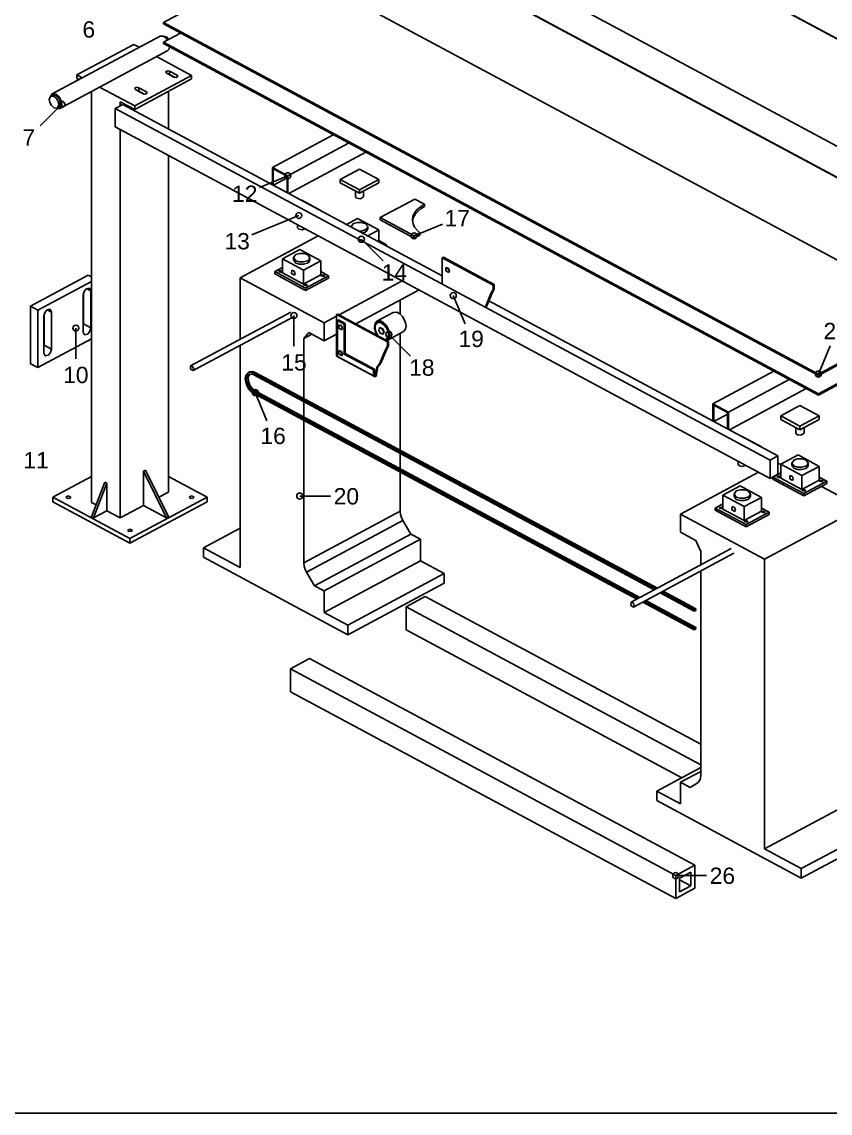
# Model space of a CAD drawing. Header units: millimetres. Extents: x 10 to 287, y 10 to 410.
# Drawn here: x 103 to 224.1, y 144 to 307.7 of the extents above; entities that cross this region are included whole.
import ezdxf
from ezdxf.enums import TextEntityAlignment as Align

# ---------------------------------------------------------------- set-up
doc = ezdxf.new("R2010")
doc.units = ezdxf.units.MM
doc.header["$MEASUREMENT"] = 0
doc.layers.add('DIBUJO', color=7, linetype='Continuous')
doc.layers.add('TEXTO', color=7, linetype='Continuous')
doc.styles.get("Standard").update_dxf_attribs({"font": 'arial.ttf'})

msp = doc.modelspace()

# ---------------------------------------------------------------- linework, layer by layer
at = {"layer": 'DIBUJO'}
for p, q in [((125.557, 358.667), (241.087, 296.638)), ((125.557, 358.614), (241.087, 296.589)), ((245.42, 278.167), (129.886, 340.196)), ((241.087, 275.843), (125.557, 337.872)), ((241.087, 275.79), (125.557, 337.819)), ((141.503, 316.897), (124.176, 307.593)), ((239.706, 264.173), (141.503, 316.897)), ((124.176, 307.384), (124.176, 307.593)), ((222.375, 254.868), (124.176, 307.593)), ((222.375, 254.664), (124.176, 307.384)), ((107.502, 296.866), (123.678, 305.55)), ((124.123, 305.563), (123.678, 305.55)), ((124.511, 305.322), (124.123, 305.563)), ((124.629, 305.436), (124.139, 305.554)), ((126.741, 306.008), (124.176, 304.631)), ((124.176, 304.631), (124.176, 304.423)), ((124.176, 304.631), (222.375, 251.907)), ((124.809, 304.97), (124.511, 305.322)), ((124.989, 305.064), (124.629, 305.436)), ((108.662, 294.706), (124.834, 303.39)), ((119.744, 304.296), (111.224, 299.722)), ((119.744, 304.296), (120.541, 303.867)), ((124.176, 304.423), (222.375, 251.698)), ((124.834, 303.39), (125.042, 303.614)), ((125.042, 303.614), (125.119, 303.916)), ((125.099, 303.773), (125.185, 303.88)), ((123.134, 302.479), (128.412, 299.644)), ((111.224, 299.722), (112.02, 299.293)), ((111.224, 299.203), (111.224, 299.722)), ((128.412, 299.644), (119.891, 295.069)), ((124.49, 300.155), (124.764, 300.346)), ((124.597, 300.016), (124.49, 300.155)), ((124.597, 300.016), (125.753, 299.395)), ((124.764, 300.346), (125.115, 300.293)), ((124.944, 299.832), (125.115, 299.779)), ((125.115, 300.293), (126.271, 299.673)), ((125.115, 299.779), (125.115, 300.293)), ((125.115, 299.779), (125.928, 299.342)), ((126.271, 299.673), (126.382, 299.534)), ((126.271, 299.395), (126.271, 299.673)), ((128.412, 299.125), (128.412, 299.644)), ((111.224, 299.203), (111.542, 299.035)), ((128.412, 299.125), (119.891, 294.55)), ((126.104, 299.346), (125.753, 299.395)), ((126.382, 299.534), (126.104, 299.346)), ((107.31, 296.531), (107.074, 296.09)), ((107.502, 296.866), (107.237, 296.482)), ((107.31, 296.531), (107.596, 296.687)), ((107.788, 296.495), (107.31, 296.531)), ((108.078, 296.821), (107.502, 296.866)), ((108.078, 296.65), (107.596, 296.687)), ((108.168, 296.168), (107.788, 296.495)), ((108.532, 296.429), (108.078, 296.821)), ((108.454, 296.323), (108.078, 296.65)), ((108.703, 295.886), (108.454, 296.323)), ((108.83, 295.906), (108.532, 296.429)), ((113.392, 235.601), (113.392, 297.246)), ((114.614, 297.904), (119.891, 295.069)), ((119.867, 297.675), (120.144, 297.867)), ((119.977, 297.536), (119.867, 297.675)), ((119.977, 297.536), (121.133, 296.915)), ((120.144, 297.867), (120.496, 297.814)), ((120.32, 297.348), (120.394, 297.336)), ((120.369, 297.324), (120.394, 297.336)), ((120.394, 297.336), (120.496, 297.295)), ((120.496, 297.814), (121.652, 297.193)), ((120.496, 297.295), (120.496, 297.814)), ((120.496, 297.295), (120.581, 297.25)), ((120.581, 297.25), (120.545, 297.23)), ((120.581, 297.25), (121.304, 296.862)), ((121.484, 296.862), (121.133, 296.915)), ((121.758, 297.054), (121.484, 296.862)), ((121.652, 297.193), (121.758, 297.054)), ((121.652, 296.915), (121.652, 297.193)), ((124.944, 291.638), (124.944, 297.267)), ((108.948, 295.322), (105.696, 292.07)), ((107.074, 296.09), (107.151, 295.58)), ((107.151, 295.58), (107.396, 295.122)), ((107.396, 295.122), (107.78, 294.779)), ((107.78, 294.779), (108.274, 294.73)), ((108.413, 295.731), (108.168, 296.168)), ((108.197, 294.702), (108.662, 294.706)), ((108.274, 294.73), (108.515, 295.245)), ((108.274, 294.73), (108.564, 294.885)), ((108.515, 295.245), (108.413, 295.731)), ((108.564, 294.885), (108.801, 295.4)), ((108.662, 294.706), (108.887, 294.971)), ((108.801, 295.4), (108.703, 295.886)), ((108.948, 295.322), (108.83, 295.906)), ((108.887, 294.971), (108.948, 295.322)), ((116.954, 294.685), (118.11, 295.306)), ((116.954, 291.928), (116.954, 294.685)), ((116.954, 294.685), (215.157, 241.961)), ((117.722, 295.098), (117.722, 295.714)), ((117.722, 295.714), (119.891, 294.55)), ((118.11, 295.306), (165.995, 269.597)), ((119.891, 294.55), (119.891, 295.069)), ((116.954, 291.928), (215.157, 239.208)), ((117.722, 233.273), (117.722, 291.515)), ((149.648, 290.748), (140.531, 285.854)), ((151.956, 289.506), (142.843, 284.612)), ((154.525, 288.129), (143.002, 281.941)), ((124.944, 237.153), (124.944, 287.639)), ((140.531, 283.269), (140.531, 285.854)), ((140.531, 285.854), (142.843, 284.612)), ((142.728, 284.539), (140.645, 285.654)), ((140.645, 283.207), (140.645, 285.654)), ((153.581, 285.589), (150.693, 284.036)), ((153.581, 285.589), (156.469, 284.036)), ((142.843, 284.612), (138.593, 282.852)), ((142.728, 284.29), (140.678, 283.191)), ((142.728, 282.088), (142.728, 284.539)), ((142.843, 282.027), (142.843, 284.612)), ((150.693, 283.522), (150.693, 284.036)), ((150.693, 284.036), (153.581, 282.488)), ((150.693, 283.522), (153.581, 281.97)), ((156.469, 284.036), (153.581, 282.488)), ((156.469, 283.522), (153.581, 281.97)), ((156.469, 283.522), (156.469, 284.036)), ((152.969, 281.455), (152.969, 282.301)), ((153.581, 281.97), (153.581, 282.488)), ((154.194, 281.455), (154.194, 282.301)), ((144.918, 280.936), (144.897, 280.924)), ((144.918, 280.936), (147.806, 279.384)), ((152.969, 281.455), (153.148, 281.222)), ((153.148, 281.222), (153.732, 281.136)), ((153.732, 281.136), (154.194, 281.455)), ((156.686, 278.322), (161.881, 281.112)), ((161.881, 281.112), (163.335, 280.332)), ((162.886, 280.066), (162.469, 279.752)), ((163.335, 279.989), (162.829, 279.682)), ((163.335, 280.332), (162.886, 280.066)), ((163.335, 279.989), (163.335, 280.332)), ((144.481, 278.637), (137.459, 275.728)), ((147.806, 279.384), (147.785, 279.376)), ((147.806, 279.364), (147.806, 279.384)), ((156.686, 277.979), (156.686, 278.322)), ((156.686, 278.322), (161.771, 275.589)), ((161.587, 278.485), (161.514, 277.971)), ((161.669, 278.371), (161.522, 277.799)), ((161.796, 278.963), (161.587, 278.485)), ((161.967, 278.878), (161.669, 278.371)), ((162.098, 279.388), (161.796, 278.963)), ((162.367, 279.315), (161.967, 278.878)), ((162.469, 279.752), (162.098, 279.388)), ((162.829, 279.682), (162.367, 279.315)), ((144.305, 276.803), (144.305, 277.248)), ((144.305, 276.803), (144.481, 276.57)), ((153.291, 278.179), (151.649, 277.297)), ((152.703, 277.432), (152.356, 276.974)), ((152.356, 276.974), (152.36, 276.917)), ((152.356, 276.974), (152.356, 276.921)), ((153.279, 277.611), (152.703, 277.432)), ((153.884, 277.611), (153.279, 277.611)), ((153.291, 278.179), (156.469, 276.472)), ((154.455, 277.432), (153.884, 277.611)), ((154.447, 276.508), (154.692, 276.696)), ((154.807, 276.974), (154.455, 277.432)), ((154.692, 276.696), (154.807, 276.974)), ((154.807, 276.974), (154.807, 276.627)), ((156.686, 277.979), (161.771, 275.246)), ((161.514, 277.971), (161.604, 277.403)), ((161.604, 277.403), (161.849, 276.888)), ((161.771, 275.589), (166.021, 277.35)), ((161.849, 276.888), (162.208, 276.435)), ((147.389, 275.589), (135.674, 269.303)), ((144.481, 276.57), (144.975, 276.472)), ((144.975, 276.472), (145.445, 276.635)), ((153.479, 276.317), (153.973, 276.349)), ((153.871, 275.079), (157.124, 271.826)), ((153.973, 276.349), (154.447, 276.508)), ((154.035, 276.018), (154.447, 276.165)), ((154.447, 276.165), (154.692, 276.349)), ((154.692, 276.349), (154.807, 276.627)), ((156.469, 276.472), (154.827, 275.594)), ((156.469, 274.711), (156.469, 276.472)), ((161.771, 275.589), (162.641, 276.055)), ((161.771, 275.246), (162.641, 275.712)), ((161.771, 275.246), (161.771, 275.589)), ((162.208, 276.435), (162.641, 276.055)), ((162.641, 275.712), (162.641, 276.055)), ((144.628, 273.527), (142.026, 272.13)), ((144.628, 273.527), (147.806, 271.823)), ((156.469, 274.871), (157.625, 274.25)), ((157.625, 274.25), (157.474, 274.172)), ((157.625, 274.09), (157.625, 274.25)), ((142.026, 270.063), (142.026, 272.13)), ((142.026, 272.13), (145.204, 270.426)), ((144.04, 272.779), (143.692, 272.322)), ((143.692, 272.322), (144.035, 271.864)), ((143.692, 272.322), (143.692, 271.979)), ((143.692, 271.979), (144.035, 271.517)), ((144.035, 271.864), (144.607, 271.685)), ((144.616, 272.959), (144.04, 272.779)), ((145.216, 272.959), (144.616, 272.959)), ((147.806, 271.823), (145.204, 270.426)), ((145.208, 271.685), (145.784, 271.856)), ((145.792, 272.779), (145.216, 272.959)), ((145.784, 271.856), (146.025, 272.044)), ((146.143, 272.322), (145.792, 272.779)), ((146.025, 272.044), (146.143, 272.322)), ((146.025, 271.697), (146.143, 271.979)), ((146.143, 272.322), (146.143, 271.979)), ((147.806, 269.752), (147.806, 271.823)), ((165.995, 272.277), (166.166, 272.371)), ((165.995, 268.36), (165.995, 272.277)), ((165.995, 272.277), (173.621, 268.18)), ((166.166, 272.371), (173.796, 268.274)), ((142.026, 270.839), (140.874, 270.218)), ((140.874, 269.875), (140.874, 270.218)), ((140.874, 270.218), (145.494, 267.739)), ((141.454, 270.218), (141.74, 270.373)), ((141.94, 270.112), (141.454, 270.218)), ((141.74, 270.373), (142.026, 270.218)), ((142.026, 270.218), (141.94, 270.112)), ((143.39, 269.953), (143.415, 270.451)), ((143.415, 270.451), (143.774, 270.3)), ((143.774, 270.3), (143.921, 269.912)), ((144.035, 271.517), (144.607, 271.341)), ((144.607, 271.685), (145.208, 271.685)), ((144.607, 271.341), (145.208, 271.337)), ((145.204, 268.36), (145.204, 270.426)), ((145.208, 271.337), (145.784, 271.513)), ((145.784, 271.513), (146.025, 271.697)), ((147.806, 270.218), (148.957, 269.597)), ((166.542, 270.847), (166.521, 270.337)), ((166.521, 270.337), (166.959, 270.071)), ((166.914, 270.692), (166.542, 270.847)), ((166.787, 270.81), (167.065, 270.296)), ((167.065, 270.292), (166.914, 270.692)), ((166.959, 270.071), (167.065, 270.292)), ((112.91, 269.683), (104.247, 265.031)), ((113.392, 268.76), (105.342, 264.442)), ((113.392, 269.426), (112.91, 269.683)), ((135.674, 269.303), (148.279, 262.535)), ((135.674, 260.068), (135.674, 269.303)), ((140.874, 269.875), (145.494, 267.392)), ((142.026, 270.063), (145.204, 268.36)), ((143.819, 269.695), (143.39, 269.953)), ((143.921, 269.912), (143.819, 269.695)), ((145.204, 268.36), (147.806, 269.752)), ((148.957, 269.597), (145.494, 267.739)), ((148.957, 269.254), (145.494, 267.392)), ((147.806, 269.597), (148.092, 269.752)), ((148.296, 269.491), (147.806, 269.597)), ((148.092, 269.752), (148.377, 269.597)), ((148.377, 269.597), (148.296, 269.491)), ((148.957, 269.254), (148.957, 269.597)), ((159.994, 268.821), (150.534, 263.744)), ((112.151, 266.709), (112.286, 267.224)), ((112.216, 262.372), (112.216, 267.057)), ((112.286, 267.224), (112.62, 267.641)), ((112.62, 267.641), (113.119, 267.743)), ((113.311, 267.33), (112.674, 267.677)), ((113.119, 267.743), (113.311, 267.33)), ((113.311, 261.783), (113.311, 267.33)), ((145.208, 268.204), (145.494, 268.356)), ((145.694, 268.094), (145.208, 268.204)), ((145.494, 268.356), (145.78, 268.204)), ((145.494, 267.392), (145.494, 267.739)), ((145.78, 268.204), (145.694, 268.094)), ((162.506, 267.473), (153.05, 262.396)), ((172.452, 264.92), (173.286, 266.922)), ((172.628, 265.014), (173.461, 267.016)), ((173.286, 266.922), (173.621, 267.539)), ((173.286, 266.922), (173.461, 267.016)), ((173.461, 267.016), (173.796, 267.633)), ((173.621, 268.18), (173.796, 268.274)), ((173.621, 267.539), (173.621, 268.18)), ((173.621, 267.539), (173.796, 267.633)), ((173.796, 267.633), (173.796, 268.274)), ((112.151, 261.158), (112.151, 266.709)), ((159.696, 263.846), (159.696, 265.962)), ((167.645, 266.628), (169.405, 262.378)), ((172.975, 265.852), (216.309, 242.581)), ((105.342, 264.442), (104.247, 265.031)), ((104.247, 256.416), (104.247, 265.031)), ((105.342, 255.824), (105.342, 264.442)), ((106.248, 263.54), (106.383, 264.054)), ((106.31, 259.202), (106.31, 263.883)), ((106.383, 264.054), (106.718, 264.471)), ((106.718, 264.471), (107.216, 264.573)), ((107.408, 264.161), (106.767, 264.504)), ((107.216, 264.573), (107.408, 264.161)), ((107.408, 258.614), (107.408, 264.161)), ((143.28, 264.152), (128.261, 256.089)), ((143.762, 263.638), (143.762, 259.038)), ((150.318, 263.862), (150.146, 263.768)), ((150.146, 257.568), (150.146, 263.768)), ((150.146, 263.768), (157.772, 259.672)), ((150.318, 263.862), (157.948, 259.766)), ((156.2, 262.784), (158.646, 264.095)), ((159.165, 264.136), (158.646, 264.095)), ((159.635, 263.891), (159.165, 264.136)), ((160.015, 263.515), (159.635, 263.891)), ((239.706, 264.173), (222.375, 254.868)), ((239.706, 263.965), (222.375, 254.664)), ((106.248, 257.989), (106.248, 263.54)), ((112.216, 262.372), (112.151, 262.024)), ((113.311, 261.783), (112.216, 262.372)), ((143.664, 263.434), (128.645, 255.37)), ((150.146, 263.536), (148.279, 262.535)), ((148.279, 259.835), (148.279, 262.535)), ((150.448, 262.976), (150.277, 262.886)), ((150.277, 262.886), (151.278, 262.347)), ((150.277, 257.503), (150.277, 262.886)), ((150.448, 262.976), (151.449, 262.441)), ((150.522, 262.245), (150.497, 261.734)), ((150.894, 262.09), (150.522, 262.245)), ((150.767, 262.208), (151.041, 261.693)), ((151.041, 261.693), (150.894, 262.09)), ((151.449, 262.441), (151.278, 262.347)), ((151.278, 257.842), (151.278, 262.347)), ((151.449, 257.932), (151.449, 262.441)), ((155.865, 262.331), (155.828, 261.759)), ((156.2, 262.784), (155.865, 262.331)), ((155.942, 262.135), (155.93, 261.6)), ((156.24, 262.564), (155.942, 262.135)), ((156.718, 262.825), (156.2, 262.784)), ((156.24, 262.564), (156.298, 262.596)), ((156.78, 262.572), (156.24, 262.564)), ((156.298, 262.596), (156.269, 262.58)), ((156.841, 262.6), (156.298, 262.596)), ((157.188, 262.58), (156.718, 262.825)), ((157.245, 262.265), (156.78, 262.572)), ((157.302, 262.298), (156.841, 262.6)), ((157.568, 262.2), (157.188, 262.58)), ((157.592, 261.832), (157.245, 262.265)), ((157.65, 261.861), (157.302, 262.298)), ((157.854, 261.751), (157.568, 262.2)), ((160.301, 263.066), (160.015, 263.515)), ((160.493, 262.568), (160.301, 263.066)), ((160.488, 261.579), (160.57, 262.041)), ((160.57, 262.041), (160.493, 262.568)), ((111.056, 261.751), (111.056, 257.151)), ((112.343, 260.75), (112.151, 261.158)), ((112.845, 260.852), (112.343, 260.75)), ((113.176, 261.269), (112.845, 260.852)), ((113.311, 261.783), (113.176, 261.269)), ((145.253, 260.203), (145.963, 261.077)), ((146.421, 260.832), (145.253, 260.203)), ((145.963, 261.077), (148.279, 259.835)), ((150.146, 260.836), (148.279, 259.835)), ((150.497, 261.734), (150.939, 261.473)), ((150.939, 261.473), (151.041, 261.693)), ((155.828, 261.759), (155.971, 261.199)), ((155.93, 261.6), (156.085, 261.085)), ((155.971, 261.199), (156.232, 260.689)), ((156.085, 261.085), (156.355, 260.623)), ((156.579, 261.8), (156.473, 261.391)), ((156.473, 261.391), (156.686, 260.999)), ((156.579, 261.8), (156.641, 261.832)), ((157.029, 261.612), (156.579, 261.8)), ((156.641, 261.832), (156.612, 261.812)), ((157.086, 261.64), (156.641, 261.832)), ((156.686, 260.999), (157.086, 260.86)), ((157.208, 261.13), (157.029, 261.612)), ((157.27, 261.158), (157.086, 261.64)), ((157.086, 260.86), (157.208, 261.13)), ((157.086, 260.86), (157.143, 260.893)), ((157.115, 260.881), (157.143, 260.893)), ((157.143, 260.893), (157.27, 261.158)), ((157.58, 260.068), (157.842, 260.374)), ((157.821, 261.326), (157.592, 261.832)), ((157.641, 260.096), (157.903, 260.407)), ((157.878, 261.354), (157.65, 261.861)), ((157.739, 259.913), (160.186, 261.224)), ((157.915, 260.779), (157.821, 261.326)), ((157.842, 260.374), (157.915, 260.779)), ((158.046, 261.256), (157.854, 261.751)), ((157.972, 260.807), (157.878, 261.354)), ((157.903, 260.407), (157.972, 260.807)), ((157.972, 260.807), (161.225, 257.554)), ((158.042, 260.264), (158.123, 260.73)), ((158.123, 260.73), (158.046, 261.256)), ((159.696, 243.439), (159.696, 260.958)), ((160.186, 261.224), (160.488, 261.579)), ((239.706, 261.211), (222.375, 251.907)), ((239.706, 261.003), (222.375, 251.698)), ((113.392, 260.145), (105.342, 255.824)), ((106.31, 259.202), (106.248, 258.855)), ((107.408, 258.614), (106.31, 259.202)), ((135.674, 225.851), (135.674, 259.141)), ((145.253, 251.192), (145.253, 260.203)), ((157.437, 258.414), (157.772, 259.03)), ((157.47, 260.023), (157.58, 260.068)), ((157.58, 260.068), (157.641, 260.096)), ((157.609, 260.084), (157.641, 260.096)), ((157.613, 258.503), (157.948, 259.124)), ((157.707, 259.896), (157.739, 259.913)), ((157.739, 259.913), (158.042, 260.264)), ((157.948, 259.766), (157.772, 259.672)), ((157.772, 259.03), (157.772, 259.672)), ((157.948, 259.124), (157.772, 259.03)), ((157.948, 259.124), (157.948, 259.766)), ((222.375, 254.868), (224.135, 259.118)), ((106.44, 257.576), (106.248, 257.989)), ((106.939, 257.682), (106.44, 257.576)), ((107.274, 258.095), (106.939, 257.682)), ((107.408, 258.614), (107.274, 258.095)), ((150.146, 257.568), (155.922, 254.464)), ((150.277, 257.503), (155.681, 254.598)), ((150.518, 258.397), (150.493, 257.87)), ((150.493, 257.87), (150.943, 257.601)), ((150.898, 258.238), (150.518, 258.397)), ((150.759, 258.364), (150.841, 258.058)), ((150.841, 258.058), (151.049, 257.817)), ((151.049, 257.825), (150.898, 258.238)), ((150.943, 257.601), (151.049, 257.825)), ((151.449, 257.932), (151.278, 257.842)), ((151.278, 257.842), (155.681, 255.477)), ((151.449, 257.932), (155.852, 255.571)), ((156.604, 256.412), (157.437, 258.414)), ((156.78, 256.506), (157.613, 258.503)), ((157.613, 258.503), (157.437, 258.414)), ((105.342, 255.824), (104.247, 256.416)), ((128.261, 256.089), (128.236, 255.616)), ((128.236, 255.616), (128.645, 255.37)), ((128.604, 255.942), (128.261, 256.089)), ((128.743, 255.575), (128.604, 255.942)), ((128.645, 255.37), (128.743, 255.575)), ((155.852, 255.571), (155.681, 255.477)), ((155.681, 254.598), (155.681, 255.477)), ((155.852, 254.692), (155.852, 255.571)), ((155.922, 254.464), (156.159, 255.84)), ((156.093, 254.558), (156.334, 255.934)), ((156.159, 255.84), (156.604, 256.412)), ((156.334, 255.934), (156.159, 255.84)), ((156.334, 255.934), (156.78, 256.506)), ((156.78, 256.506), (156.604, 256.412)), ((136.54, 254.66), (136.454, 254.141)), ((136.454, 254.141), (136.524, 253.622)), ((136.875, 255.052), (136.54, 254.66)), ((136.704, 254.398), (136.663, 253.888)), ((136.663, 253.888), (136.777, 253.385)), ((137.01, 254.803), (136.704, 254.398)), ((136.875, 255.052), (137.104, 255.178)), ((137.304, 255.125), (136.875, 255.052)), ((137.132, 254.848), (136.896, 254.321)), ((136.896, 254.321), (136.945, 253.728)), ((136.945, 253.728), (137.157, 253.177)), ((137.373, 254.864), (137.01, 254.803)), ((137.537, 255.252), (137.104, 255.178)), ((137.725, 254.986), (137.304, 255.125)), ((137.725, 254.745), (137.373, 254.864)), ((137.953, 255.109), (137.537, 255.252)), ((137.953, 255.109), (137.725, 254.986)), ((137.725, 254.986), (198.002, 222.624)), ((137.725, 254.745), (197.777, 222.501)), ((137.953, 255.109), (198.235, 222.746)), ((155.852, 254.692), (155.681, 254.598)), ((156.093, 254.558), (155.922, 254.464)), ((215.684, 255.293), (206.567, 250.399)), ((217.996, 254.051), (208.879, 249.158)), ((222.375, 254.664), (222.375, 254.868)), ((136.524, 253.622), (136.699, 253.124)), ((136.699, 253.124), (136.961, 252.666)), ((136.777, 253.385), (137.002, 252.92)), ((136.961, 252.666), (137.3, 252.266)), ((137.002, 252.92), (137.316, 252.511)), ((137.157, 253.177), (137.496, 252.691)), ((137.3, 252.266), (137.725, 251.956)), ((137.316, 252.511), (137.725, 252.197)), ((137.496, 252.691), (137.953, 252.319)), ((137.953, 252.319), (137.725, 252.197)), ((195.404, 221.227), (137.725, 252.197)), ((195.633, 221.349), (137.953, 252.319)), ((220.561, 252.675), (209.039, 246.486)), ((195.179, 221.108), (137.725, 251.956)), ((137.953, 252.078), (139.714, 247.828)), ((145.253, 248.402), (145.253, 250.702)), ((222.375, 251.907), (222.375, 251.698)), ((206.567, 247.814), (206.567, 250.399)), ((206.567, 250.399), (208.879, 249.158)), ((208.765, 249.08), (206.686, 250.199)), ((206.686, 247.753), (206.686, 250.199)), ((208.765, 248.835), (206.714, 247.732)), ((208.765, 246.633), (208.765, 249.08)), ((208.879, 246.572), (208.879, 249.158)), ((219.618, 250.134), (216.73, 248.582)), ((219.618, 250.134), (222.506, 248.582)), ((145.253, 226.537), (145.253, 247.912)), ((216.73, 248.067), (216.73, 248.582)), ((216.73, 248.582), (219.618, 247.034)), ((216.73, 248.067), (219.618, 246.515)), ((222.506, 248.582), (219.618, 247.034)), ((222.506, 248.067), (219.618, 246.515)), ((222.506, 248.067), (222.506, 248.582)), ((219.005, 245.996), (219.005, 246.846)), ((219.005, 245.996), (219.185, 245.763)), ((219.185, 245.763), (219.773, 245.678)), ((219.618, 246.515), (219.618, 247.034)), ((219.773, 245.678), (220.23, 245.996)), ((220.23, 245.996), (220.23, 246.846)), ((210.954, 245.482), (210.934, 245.469)), ((210.954, 245.482), (213.842, 243.929)), ((213.842, 243.929), (213.822, 243.921)), ((213.842, 243.909), (213.842, 243.929)), ((159.696, 240.645), (159.696, 242.949)), ((215.157, 241.961), (216.309, 242.581)), ((216.309, 239.824), (216.309, 242.581)), ((219.328, 242.724), (216.73, 241.327)), ((219.328, 242.724), (222.506, 241.017)), ((210.342, 241.348), (210.342, 241.789)), ((210.342, 241.348), (210.521, 241.115)), ((210.521, 241.115), (211.011, 241.017)), ((211.011, 241.017), (211.481, 241.18)), ((215.157, 239.208), (215.157, 241.961)), ((216.73, 241.291), (216.309, 241.515)), ((216.73, 239.261), (216.73, 241.327)), ((216.73, 241.327), (219.908, 239.624)), ((218.744, 241.977), (218.392, 241.519)), ((218.392, 241.519), (218.74, 241.058)), ((218.392, 241.519), (218.392, 241.172)), ((218.392, 241.172), (218.74, 240.715)), ((218.74, 241.058), (219.311, 240.882)), ((218.74, 240.715), (219.311, 240.535)), ((219.316, 242.157), (218.744, 241.977)), ((219.311, 240.882), (219.912, 240.878)), ((219.92, 242.157), (219.316, 242.157)), ((222.506, 241.017), (219.908, 239.624)), ((219.912, 240.878), (220.484, 241.054)), ((219.912, 240.535), (220.484, 240.707)), ((220.496, 241.977), (219.92, 242.157)), ((220.484, 241.054), (220.729, 241.238)), ((220.484, 240.707), (220.729, 240.894)), ((220.843, 241.519), (220.496, 241.977)), ((220.729, 241.238), (220.843, 241.519)), ((220.729, 240.894), (220.843, 241.172)), ((220.843, 241.519), (220.843, 241.172)), ((222.506, 238.95), (222.506, 241.017)), ((113.392, 239.477), (107.613, 236.377)), ((121.48, 240.457), (121.19, 240.302)), ((121.19, 240.302), (121.19, 235.135)), ((124.654, 233.273), (121.19, 240.302)), ((124.944, 233.428), (121.48, 240.457)), ((124.944, 239.477), (130.72, 236.377)), ((159.696, 234.29), (159.696, 240.159)), ((201.711, 233.844), (213.425, 240.135)), ((215.157, 239.208), (216.309, 239.824)), ((216.73, 240.037), (215.574, 239.416)), ((215.574, 239.073), (215.574, 239.416)), ((215.574, 239.416), (220.198, 236.936)), ((215.574, 239.073), (220.198, 236.589)), ((216.154, 239.416), (216.44, 239.571)), ((216.644, 239.306), (216.154, 239.416)), ((216.44, 239.571), (216.726, 239.416)), ((216.726, 239.416), (216.644, 239.306)), ((216.73, 239.261), (219.908, 237.553)), ((218.094, 239.15), (218.115, 239.649)), ((218.523, 238.893), (218.094, 239.15)), ((218.115, 239.649), (218.474, 239.493)), ((218.474, 239.493), (218.621, 239.105)), ((218.621, 239.105), (218.523, 238.893)), ((219.311, 240.535), (219.912, 240.535)), ((219.908, 237.553), (219.908, 239.624)), ((222.506, 239.416), (223.662, 238.795)), ((113.392, 233.428), (115.414, 238.652)), ((113.678, 233.273), (115.7, 238.497)), ((115.414, 238.652), (115.7, 238.497)), ((115.7, 238.497), (115.7, 234.359)), ((210.664, 238.072), (208.066, 236.675)), ((210.652, 237.504), (210.076, 237.324)), ((211.256, 237.504), (210.652, 237.504)), ((210.664, 238.072), (213.842, 236.365)), ((211.828, 237.324), (211.256, 237.504)), ((219.908, 237.553), (222.506, 238.95)), ((219.912, 237.402), (220.198, 237.553)), ((220.398, 237.292), (219.912, 237.402)), ((223.662, 238.795), (220.198, 236.936)), ((223.662, 238.452), (220.198, 236.589)), ((220.198, 237.553), (220.484, 237.402)), ((220.484, 237.402), (220.398, 237.292)), ((222.51, 238.795), (222.796, 238.95)), ((222.996, 238.689), (222.51, 238.795)), ((222.796, 238.95), (223.082, 238.795)), ((228.759, 234.833), (222.841, 238.011)), ((223.082, 238.795), (222.996, 238.689)), ((223.662, 238.452), (223.662, 238.795)), ((107.613, 235.687), (107.613, 236.377)), ((107.613, 236.377), (119.168, 230.172)), ((109.557, 236.377), (109.925, 236.573)), ((109.835, 236.185), (109.557, 236.377)), ((110.186, 236.238), (109.835, 236.185)), ((109.925, 236.573), (110.292, 236.377)), ((110.292, 236.377), (110.186, 236.238)), ((130.72, 236.377), (119.168, 230.172)), ((124.944, 237.153), (123.494, 236.373)), ((128.044, 236.377), (128.412, 236.573)), ((128.318, 236.185), (128.044, 236.377)), ((128.669, 236.238), (128.318, 236.185)), ((128.412, 236.573), (128.779, 236.377)), ((128.779, 236.377), (128.669, 236.238)), ((130.72, 235.687), (130.72, 236.377)), ((144.616, 236.557), (149.216, 236.557)), ((208.066, 234.608), (208.066, 236.675)), ((208.066, 236.675), (211.244, 234.972)), ((210.076, 237.324), (209.729, 236.867)), ((209.729, 236.867), (210.076, 236.41)), ((209.729, 236.867), (209.729, 236.52)), ((209.729, 236.52), (210.076, 236.062)), ((210.076, 236.41), (210.648, 236.23)), ((210.076, 236.062), (210.648, 235.883)), ((210.648, 236.23), (211.248, 236.226)), ((210.648, 235.883), (211.248, 235.883)), ((213.842, 236.365), (211.244, 234.972)), ((211.248, 236.226), (211.82, 236.401)), ((211.248, 235.883), (211.82, 236.058)), ((211.82, 236.401), (212.065, 236.589)), ((211.82, 236.058), (212.065, 236.242)), ((212.18, 236.867), (211.828, 237.324)), ((212.065, 236.589), (212.18, 236.867)), ((212.065, 236.242), (212.18, 236.52)), ((212.18, 236.867), (212.18, 236.52)), ((213.842, 234.298), (213.842, 236.365)), ((220.198, 236.589), (220.198, 236.936)), ((107.613, 235.687), (119.168, 229.482)), ((113.392, 235.601), (114.087, 235.225)), ((115.7, 234.359), (113.678, 233.273)), ((115.7, 234.359), (117.722, 233.273)), ((121.19, 235.135), (117.722, 233.273)), ((130.72, 235.687), (119.168, 229.482)), ((121.19, 235.135), (124.654, 233.273)), ((159.696, 234.29), (145.253, 226.537)), ((159.696, 234.29), (159.745, 233.795)), ((208.066, 235.384), (206.91, 234.763)), ((206.91, 234.42), (206.91, 234.763)), ((206.91, 234.763), (211.53, 232.284)), ((206.91, 234.42), (211.53, 231.937)), ((207.49, 234.763), (207.776, 234.919)), ((207.977, 234.657), (207.49, 234.763)), ((207.776, 234.919), (208.062, 234.763)), ((208.062, 234.763), (207.977, 234.657)), ((208.066, 234.608), (211.244, 232.905)), ((209.427, 234.498), (209.451, 234.996)), ((209.855, 234.241), (209.427, 234.498)), ((209.451, 234.996), (209.811, 234.841)), ((209.811, 234.841), (209.958, 234.453)), ((209.958, 234.453), (209.855, 234.241)), ((211.244, 232.905), (211.244, 234.972)), ((211.244, 232.905), (213.842, 234.298)), ((214.998, 234.143), (211.53, 232.284)), ((213.842, 234.763), (214.998, 234.143)), ((213.846, 234.143), (214.132, 234.298)), ((214.332, 234.036), (213.846, 234.143)), ((214.132, 234.298), (214.418, 234.143)), ((214.316, 227.08), (228.759, 234.833)), ((214.418, 234.143), (214.332, 234.036)), ((214.998, 233.799), (214.998, 234.143)), ((113.392, 233.428), (113.678, 233.273)), ((124.944, 233.428), (124.654, 233.273)), ((160.1, 232.876), (145.657, 225.124)), ((159.745, 233.795), (159.884, 233.322)), ((159.884, 233.322), (160.1, 232.876)), ((160.1, 232.876), (161.265, 230.854)), ((201.711, 231.144), (201.711, 233.844)), ((214.316, 227.08), (201.711, 233.844)), ((211.244, 232.75), (211.53, 232.901)), ((211.734, 232.639), (211.244, 232.75)), ((214.998, 233.799), (211.53, 231.937)), ((211.53, 232.901), (211.816, 232.75)), ((211.816, 232.75), (211.734, 232.639)), ((118.801, 231.414), (119.168, 231.61)), ((119.074, 231.222), (118.801, 231.414)), ((119.425, 231.275), (119.074, 231.222)), ((119.168, 231.61), (119.536, 231.414)), ((119.536, 231.414), (119.425, 231.275)), ((135.674, 231.757), (130.172, 228.804)), ((161.265, 230.854), (146.825, 223.102)), ((161.265, 230.854), (162.723, 230.074)), ((204.027, 229.903), (201.711, 231.144)), ((211.53, 231.937), (211.53, 232.284)), ((119.168, 229.482), (119.168, 230.172)), ((162.723, 230.074), (148.279, 222.322)), ((162.723, 226.835), (162.723, 230.074)), ((204.737, 228.265), (204.027, 229.903)), ((130.172, 228.804), (135.674, 225.851)), ((130.172, 227.395), (130.172, 228.804)), ((209.316, 228.698), (194.297, 220.635)), ((209.704, 227.979), (194.685, 219.912)), ((204.737, 226.239), (204.737, 228.265)), ((130.172, 227.395), (151.837, 215.766)), ((145.253, 226.537), (145.302, 226.043)), ((145.302, 226.043), (145.441, 225.569)), ((162.723, 226.835), (148.279, 219.082)), ((162.723, 226.835), (166.276, 224.928)), ((214.316, 183.628), (214.316, 227.08)), ((145.441, 225.569), (145.657, 225.124)), ((145.657, 225.124), (146.825, 223.102)), ((166.276, 224.928), (151.837, 217.175)), ((166.276, 223.518), (166.276, 224.928)), ((204.737, 194.599), (204.737, 225.312)), ((146.825, 223.102), (148.279, 222.322)), ((166.276, 223.518), (151.837, 215.766)), ((148.279, 219.082), (148.279, 222.322)), ((160.554, 219.948), (163.442, 221.501)), ((163.442, 221.501), (204.737, 199.329)), ((198.643, 222.04), (203.761, 219.291)), ((198.868, 222.158), (203.761, 219.532)), ((199.097, 222.285), (203.994, 219.654)), ((160.554, 219.948), (204.737, 196.225)), ((160.554, 216.505), (160.554, 219.948)), ((194.297, 220.635), (194.277, 220.157)), ((194.277, 220.157), (194.685, 219.912)), ((194.64, 220.488), (194.297, 220.635)), ((194.779, 220.12), (194.64, 220.488)), ((194.685, 219.912), (194.779, 220.12)), ((203.761, 216.497), (196.041, 220.643)), ((203.761, 216.738), (196.266, 220.765)), ((203.994, 216.864), (196.499, 220.888)), ((203.994, 219.654), (203.761, 219.532)), ((203.761, 219.532), (203.761, 219.291)), ((203.994, 219.413), (203.761, 219.291)), ((203.994, 219.654), (203.994, 219.413)), ((148.279, 219.082), (151.837, 217.175)), ((151.837, 215.766), (151.837, 217.175)), ((160.554, 216.505), (201.89, 194.309)), ((203.994, 216.864), (203.761, 216.738)), ((203.761, 216.738), (203.761, 216.497)), ((203.994, 216.623), (203.761, 216.497)), ((203.994, 216.864), (203.994, 216.623)), ((143.223, 210.644), (146.11, 212.196)), ((146.11, 212.196), (203.88, 181.181)), ((143.223, 210.644), (200.988, 179.633)), ((143.223, 207.2), (143.223, 210.644)), ((143.223, 207.2), (200.988, 176.186)), ((198.157, 192.304), (204.737, 195.837)), ((201.711, 193.631), (204.737, 195.257)), ((201.711, 190.396), (201.711, 193.631)), ((203.169, 192.851), (201.711, 193.631)), ((204.337, 193.619), (203.169, 192.851)), ((204.66, 194.056), (204.337, 193.619)), ((204.737, 194.599), (204.66, 194.056)), ((198.157, 190.894), (198.157, 192.304)), ((201.711, 190.396), (198.157, 192.304)), ((219.818, 179.265), (198.157, 190.894)), ((214.316, 183.628), (228.759, 191.38)), ((219.818, 180.675), (229.931, 186.103)), ((219.818, 180.675), (214.316, 183.628)), ((219.818, 179.265), (229.931, 184.694)), ((200.988, 179.633), (203.88, 181.181)), ((201.568, 179.253), (203.255, 180.156)), ((203.255, 178.089), (203.255, 180.156)), ((203.88, 177.738), (203.88, 181.181)), ((219.818, 179.265), (219.818, 180.675)), ((200.988, 176.186), (200.988, 179.633)), ((200.988, 179.633), (205.588, 179.633)), ((201.568, 177.186), (201.568, 179.253)), ((201.568, 178.996), (203.255, 178.089)), ((200.988, 176.186), (203.88, 177.738)), ((201.568, 177.186), (203.255, 178.089)), ((283, 144), (14, 144))]:
    msp.add_line(p, q, dxfattribs=at)
for centre in [(108.948, 295.322), (142.843, 284.612), (144.481, 278.637), (153.871, 275.079), (161.771, 275.589), (167.645, 266.628), (143.762, 263.638), (111.056, 261.751), (157.972, 260.807), (222.375, 254.868), (137.953, 252.078), (144.616, 236.557), (200.988, 179.633)]:
    msp.add_circle(centre, 0.45, dxfattribs=at)

# ---------------------------------------------------------------- texts
at = {"layer": 'TEXTO'}
for s, p in [('6', (112.997, 305.322)), ('7', (103.999, 289.123)), ('12', (136.376, 280.684)), ('17', (168.238, 277.018)), ('13', (135.242, 273.56)), ('14', (158.821, 268.879)), ('22', (225.054, 260.085)), ('19', (170.324, 258.911)), ('15', (143.762, 255.388)), ('18', (162.922, 254.607)), ('10', (111.056, 253.501)), ('16', (140.632, 244.361)), ('11', (105.095, 240.727)), ('20', (151.616, 235.307)), ('26', (207.988, 178.383))]:
    msp.add_text(s, height=2.45, dxfattribs=at).set_placement(p, align=Align.CENTER)

doc.saveas('drawing.dxf')
